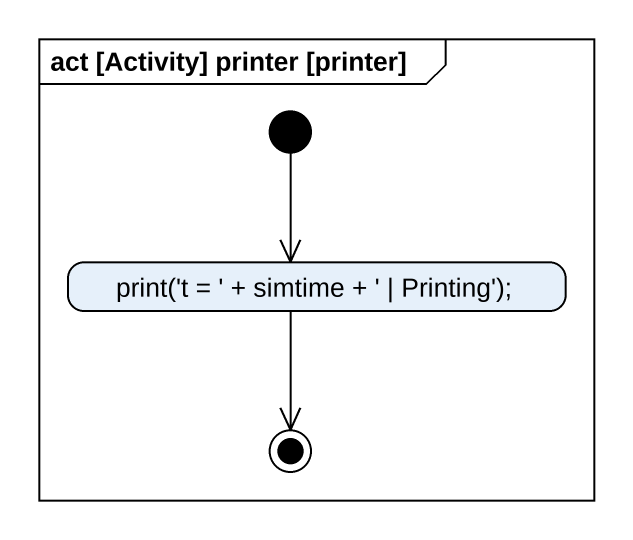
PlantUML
@startuml
mainframe act [Activity] printer [printer]
hide empty description
state "print('t = ' + simtime + ' | Printing');" as print_t_simtime_Printing
[*] --> print_t_simtime_Printing
print_t_simtime_Printing --> [*]
@enduml
